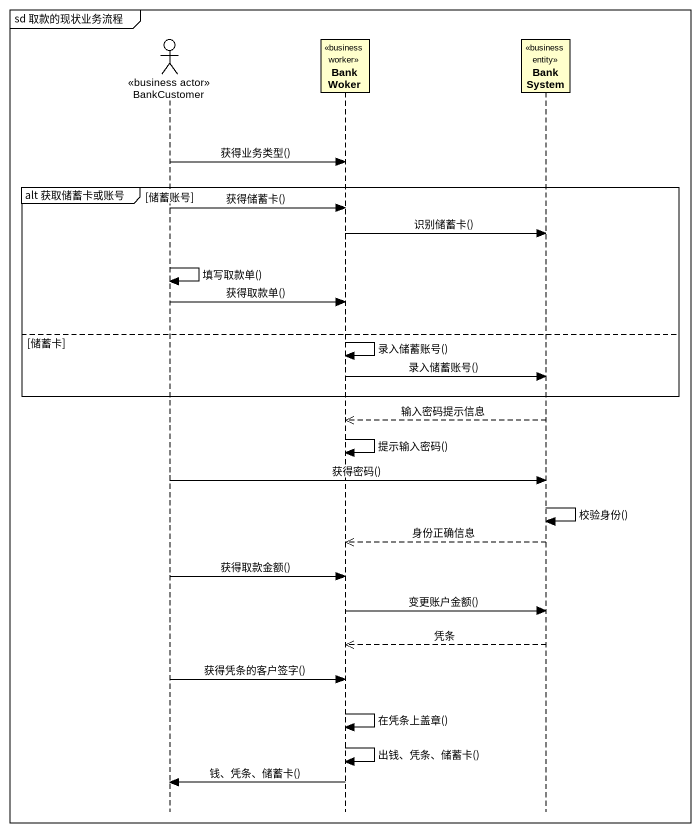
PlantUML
@startuml
mainframe sd 取款的现状业务流程
hide footbox
actor BankCustomer <<business actor>>
participant BankWoker <<business worker>>
participant BankSystem <<business entity>>

BankCustomer -> BankWoker : 获得业务类型()
group alt 获取储蓄卡或账号 [储蓄账号]
  BankCustomer -> BankWoker : 获得储蓄卡()
  BankWoker -> BankSystem : 识别储蓄卡()
  BankCustomer -> BankCustomer : 填写取款单()
  BankCustomer -> BankWoker : 获得取款单()
else 储蓄卡
  BankWoker -> BankWoker : 录入储蓄账号()
  BankWoker -> BankSystem : 录入储蓄账号()
end
BankSystem -->> BankWoker : 输入密码提示信息
BankWoker -> BankWoker : 提示输入密码()
BankCustomer -> BankSystem : 获得密码()
BankSystem -> BankSystem : 校验身份()
BankSystem -->> BankWoker : 身份正确信息
BankCustomer -> BankWoker : 获得取款金额()
BankWoker -> BankSystem : 变更账户金额()
BankSystem -->> BankWoker : 凭条
BankCustomer -> BankWoker : 获得凭条的客户签字()
BankWoker -> BankWoker : 在凭条上盖章()
BankWoker -> BankWoker : 出钱、凭条、储蓄卡()
BankWoker -> BankCustomer : 钱、凭条、储蓄卡()
@enduml
